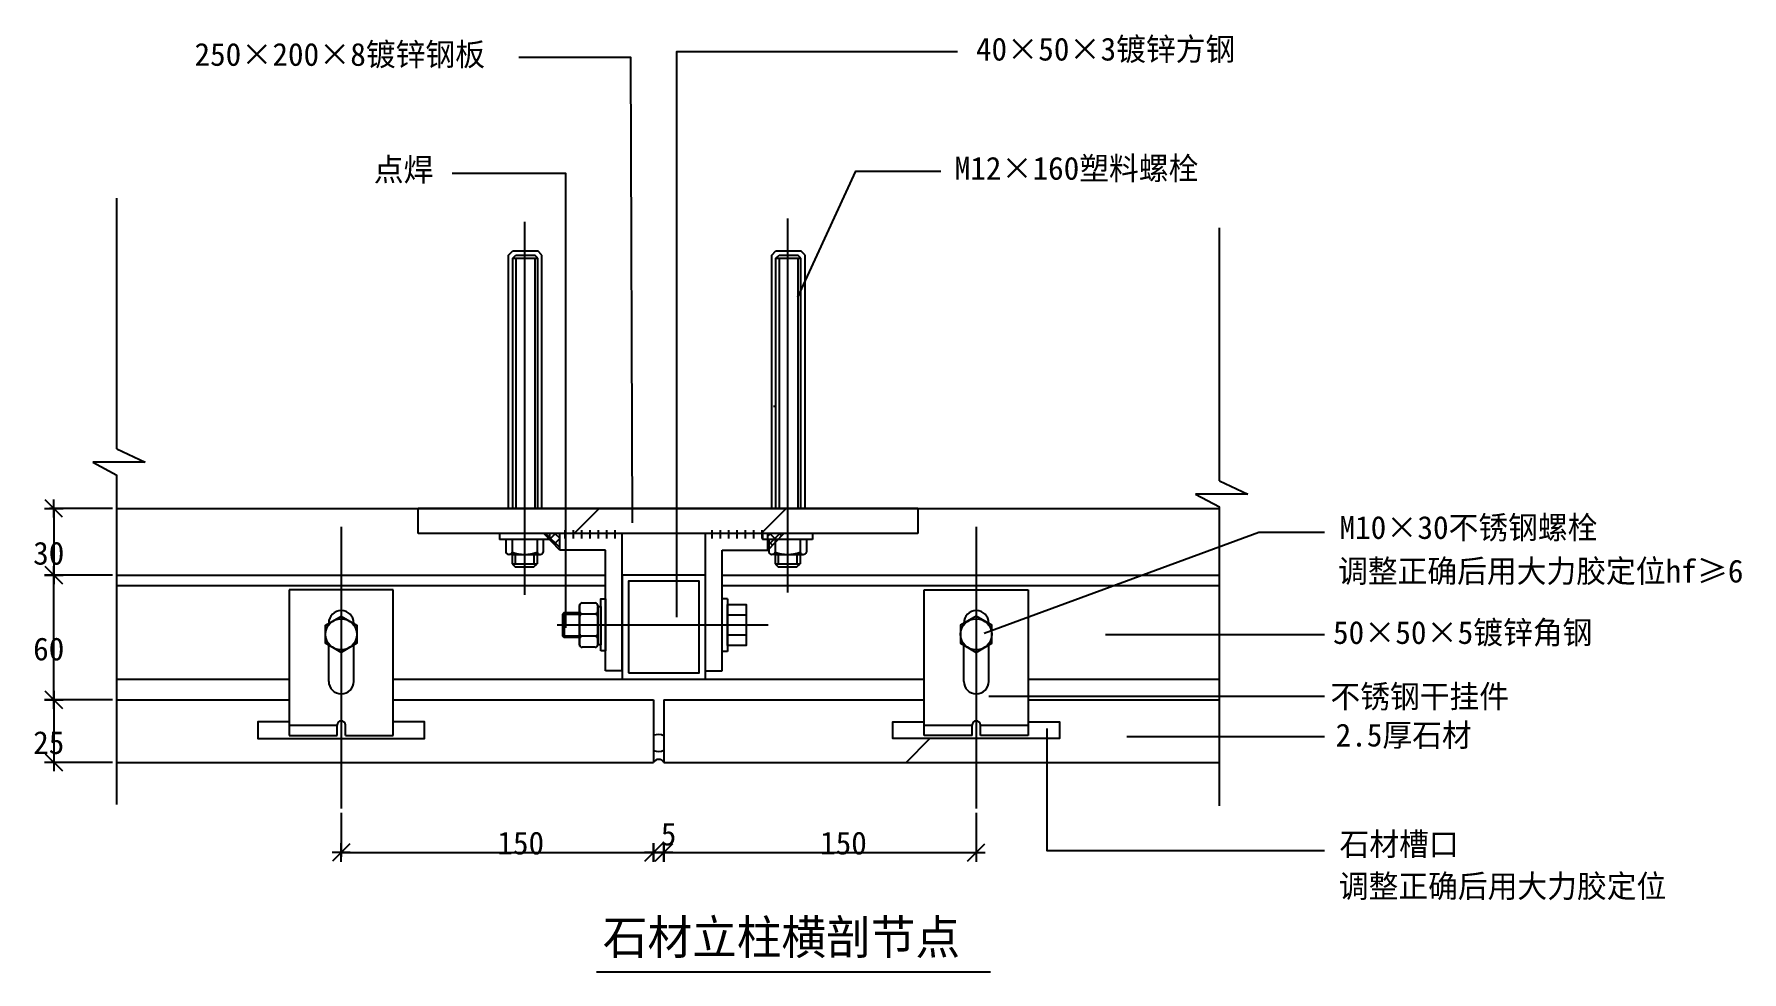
# Model space of a CAD drawing. Header units: metres. Extents: x -3313 to 4000, y 1266 to 2602.
# Drawn here: x 3180 to 4000, y 2151 to 2602 of the extents above; entities that cross this region are included whole.
import ezdxf

# ---------------------------------------------------------------- set-up
doc = ezdxf.new("R2010")
doc.units = ezdxf.units.M
for name, color, linetype in [('2', 2, 'Continuous'), ('3', 5, 'Continuous'), ('4', 4, 'Continuous'), ('7', 7, 'Continuous'), ('BH', 3, 'Continuous'), ('Dim', 3, 'Continuous'), ('TEXT', 7, 'Continuous'), ('ZJSY-CC155-D10', 7, 'Continuous')]:
    doc.layers.add(name, color=color, linetype=linetype)

# ---------------------------------------------------------------- blocks, each defined once
blk = doc.blocks.new('_ArchTick')
for p, q in [((-0.52, 0), (0.52, 0)), ((0, 0.54), (0, -0.54))]:
    blk.add_line(p, q)
at = {"color": 0, "linetype": 'ByBlock'}
blk.add_lwpolyline([(-0.5, -0.5), (0.5, 0.5)], dxfattribs=at)

msp = doc.modelspace()

# ---------------------------------------------------------------- hatches: boundary and pattern name
h = msp.add_hatch()
h.set_pattern_fill('AR-SAND', scale=2)
h.paths.add_polyline_path([(3410.11, 2494.23), (3411.61, 2495.73), (3420.61, 2495.73), (3422.11, 2494.23), (3422.11, 2377.73), (3424.11, 2377.73), (3424.11, 2495.73), (3422.11, 2497.73), (3410.11, 2497.73), (3408.11, 2495.73), (3408.11, 2377.73), (3410.11, 2377.73)])
h = msp.add_hatch()
h.set_pattern_fill('AR-SAND', scale=2)
h.paths.add_polyline_path([(3536.46, 2494.23), (3537.96, 2495.73), (3546.96, 2495.73), (3548.46, 2494.23), (3548.46, 2377.73), (3550.46, 2377.73), (3550.46, 2495.73), (3548.46, 2497.73), (3536.46, 2497.73), (3534.46, 2495.73), (3534.46, 2377.73), (3536.46, 2377.73)])
at = {"layer": 'BH'}
h = msp.add_hatch(dxfattribs=at)
h.set_pattern_fill('AR-CONC', scale=25)
h.paths.add_polyline_path([(3219.91, 2490.04), (3219.91, 2361.97), (3364.69, 2361.97), (3364.69, 2373.97), (3604.69, 2373.97), (3604.69, 2361.97), (3749.48, 2361.97), (3749.48, 2490.04)])
h = msp.add_hatch(dxfattribs=at)
h.set_pattern_fill('ANSI31', scale=400)
h.paths.add_polyline_path([(3604.69, 2373.97), (3604.69, 2361.97), (3749.48, 2361.97), (3749.48, 2490.04), (3219.91, 2490.04), (3219.91, 2361.97), (3364.69, 2361.97), (3364.69, 2373.97)])
h = msp.add_hatch(dxfattribs=at)
h.set_pattern_fill('ANSI32', scale=20)
h.paths.add_polyline_path([(3384.69, 2373.97), (3584.69, 2373.97), (3584.69, 2361.97), (3384.69, 2361.97)])
h.paths.add_polyline_path([(3364.69, 2373.97), (3384.69, 2373.97), (3384.69, 2361.97), (3364.69, 2361.97)])
h.paths.add_polyline_path([(3584.69, 2373.97), (3604.69, 2373.97), (3604.69, 2361.97), (3584.69, 2361.97)])
h = msp.add_hatch(dxfattribs=at)
h.set_pattern_fill('ANSI37')
h.paths.add_polyline_path([(3432.62, 2353.97), (3424.99, 2361.97), (3432.62, 2361.97)])
h = msp.add_hatch(dxfattribs=at)
h.set_pattern_fill('ANSI37')
h.paths.add_polyline_path([(3540.22, 2361.97), (3532.59, 2361.97), (3532.59, 2353.97)])
h = msp.add_hatch(dxfattribs=at)
h.set_pattern_fill('ANSI34', scale=100)
h.paths.add_polyline_path([(3352.69, 2281.97), (3352.69, 2271.37), (3367.69, 2271.37), (3367.69, 2263.37), (3327.69, 2263.37), (3327.69, 2251.97), (3477.69, 2251.97), (3477.69, 2281.97)])
h.paths.add_polyline_path([(3219.91, 2281.97), (3219.91, 2251.97), (3327.69, 2251.97), (3327.69, 2263.37), (3287.69, 2263.37), (3287.69, 2271.37), (3302.69, 2271.37), (3302.69, 2281.97)])
h.paths.add_polyline_path([(3632.69, 2251.97), (3632.69, 2263.37), (3592.69, 2263.37), (3592.69, 2271.37), (3607.69, 2271.37), (3607.69, 2281.97), (3482.69, 2281.97), (3482.69, 2251.97)])
h.paths.add_polyline_path([(3749.48, 2251.97), (3749.48, 2281.97), (3657.69, 2281.97), (3657.69, 2271.37), (3672.69, 2271.37), (3672.69, 2263.37), (3632.69, 2263.37), (3632.69, 2251.97)])
h = msp.add_hatch(dxfattribs=at)
h.set_pattern_fill('HEX', scale=5)
h.paths.add_polyline_path([(3482.69, 2264.72, 0.19), (3477.69, 2264.95), (3477.69, 2257.6, 0.19), (3482.69, 2257.75)])
h = msp.add_hatch(dxfattribs=at)
h.set_pattern_fill('AR-SAND')
h.paths.add_polyline_path([(3482.69, 2251.97), (3482.69, 2257.75, -0.19), (3477.69, 2257.6), (3477.69, 2251.97, -0.57)])
h = msp.add_hatch(dxfattribs=at)
h.set_pattern_fill('AR-SAND', scale=0.5)
h.paths.add_polyline_path([(3482.69, 2251.97), (3482.69, 2257.75, -0.19), (3477.69, 2257.6), (3477.69, 2251.97, -0.57)])

# ---------------------------------------------------------------- linework, layer by layer
for p, q in [((3408.11, 2495.73, -685.71), (3410.11, 2497.73, -685.71)), ((3408.11, 2373.97, -685.71), (3408.11, 2495.73, -685.71)), ((3410.11, 2497.73, -685.71), (3422.11, 2497.73, -685.71)), ((3410.11, 2494.23, -685.71), (3411.61, 2495.73, -685.71)), ((3410.11, 2373.97, -685.71), (3410.11, 2494.23, -685.71)), ((3410.11, 2494.23, -685.71), (3422.11, 2494.23, -685.71)), ((3411.61, 2495.73, -685.71), (3420.61, 2495.73, -685.71)), ((3411.61, 2494.23, -685.71), (3411.61, 2373.97, -685.71)), ((3422.11, 2494.23, -685.71), (3420.61, 2495.73, -685.71)), ((3420.61, 2494.23, -685.71), (3420.61, 2373.97, -685.71)), ((3424.11, 2495.73, -685.71), (3422.11, 2497.73, -685.71)), ((3422.11, 2373.97, -685.71), (3422.11, 2494.23, -685.71)), ((3424.11, 2373.97, -685.71), (3424.11, 2495.73, -685.71)), ((3534.46, 2495.73, -685.71), (3536.46, 2497.73, -685.71)), ((3534.46, 2373.97, -685.71), (3534.46, 2495.73, -685.71)), ((3536.46, 2497.73, -685.71), (3548.46, 2497.73, -685.71)), ((3536.46, 2494.23, -685.71), (3537.96, 2495.73, -685.71)), ((3536.46, 2494.23, -685.71), (3548.46, 2494.23, -685.71)), ((3536.46, 2373.97, -685.71), (3536.46, 2494.23, -685.71)), ((3537.96, 2495.73, -685.71), (3546.96, 2495.73, -685.71)), ((3537.96, 2494.23, -685.71), (3537.96, 2373.97, -685.71)), ((3548.46, 2494.23, -685.71), (3546.96, 2495.73, -685.71)), ((3546.96, 2494.23, -685.71), (3546.96, 2373.97, -685.71)), ((3550.46, 2495.73, -685.71), (3548.46, 2497.73, -685.71)), ((3548.46, 2373.97, -685.71), (3548.46, 2494.23, -685.71)), ((3550.46, 2373.97, -685.71), (3550.46, 2495.73, -685.71)), ((3217.9, 2373.97), (3187.61, 2373.97)), ((3189.61, 2373.97), (3189.61, 2341.97)), ((3403.74, 2361.97, -685.71), (3403.74, 2358.97, -685.71)), ((3427.74, 2361.97, -685.71), (3403.74, 2361.97, -685.71)), ((3427.74, 2358.97, -685.71), (3403.74, 2358.97, -685.71)), ((3406.74, 2358.97, -685.71), (3406.74, 2352.97, -685.71)), ((3409.74, 2358.97, -685.71), (3409.74, 2347.42, -685.71)), ((3421.74, 2358.97, -685.71), (3421.74, 2347.42, -685.71)), ((3424.74, 2358.97, -685.71), (3424.74, 2352.97, -685.71)), ((3427.74, 2361.97, -685.71), (3427.74, 2358.97, -685.71)), ((3554.09, 2361.97, -685.71), (3530.09, 2361.97, -685.71)), ((3530.09, 2361.97, -685.71), (3530.09, 2358.97, -685.71)), ((3554.09, 2358.97, -685.71), (3530.09, 2358.97, -685.71)), ((3533.09, 2358.97, -685.71), (3533.09, 2352.97, -685.71)), ((3536.09, 2358.97, -685.71), (3536.09, 2347.42, -685.71)), ((3548.09, 2358.97, -685.71), (3548.09, 2347.42, -685.71)), ((3551.09, 2358.97, -685.71), (3551.09, 2352.97, -685.71)), ((3554.09, 2361.97, -685.71), (3554.09, 2358.97, -685.71)), ((3409.74, 2351.92, -685.71), (3408.24, 2351.92, -685.71)), ((3409.74, 2351.92, -685.71), (3423.24, 2351.92, -685.71)), ((3409.74, 2351.92, -685.71), (3421.74, 2351.92, -685.71)), ((3409.74, 2347.42, -685.71), (3421.74, 2347.42, -685.71)), ((3409.74, 2347.42, -685.71), (3411.24, 2345.92, -685.71)), ((3411.24, 2351.92, -685.71), (3411.24, 2347.42, -685.71)), ((3411.24, 2345.92, -685.71), (3420.24, 2345.92, -685.71)), ((3420.24, 2351.92, -685.71), (3420.24, 2347.42, -685.71)), ((3420.24, 2345.92, -685.71), (3421.74, 2347.42, -685.71)), ((3536.09, 2351.92, -685.71), (3534.59, 2351.92, -685.71)), ((3536.09, 2351.92, -685.71), (3548.09, 2351.92, -685.71)), ((3536.09, 2351.92, -685.71), (3549.59, 2351.92, -685.71)), ((3536.09, 2347.42, -685.71), (3537.59, 2345.92, -685.71)), ((3536.09, 2347.42, -685.71), (3548.09, 2347.42, -685.71)), ((3537.59, 2351.92, -685.71), (3537.59, 2347.42, -685.71)), ((3537.59, 2345.92, -685.71), (3546.59, 2345.92, -685.71)), ((3546.59, 2351.92, -685.71), (3546.59, 2347.42, -685.71)), ((3546.59, 2345.92, -685.71), (3548.09, 2347.42, -685.71)), ((3217.91, 2341.97), (3187.61, 2341.97)), ((3217.9, 2341.97), (3187.61, 2341.97)), ((3189.61, 2281.97), (3189.61, 2341.97)), ((3217.91, 2281.97), (3187.61, 2281.97)), ((3217.91, 2281.97), (3187.61, 2281.97)), ((3189.61, 2281.97), (3189.61, 2251.97)), ((3217.91, 2251.97), (3187.61, 2251.97)), ((3450.38, 2151.3), (3639.61, 2151.3))]:
    msp.add_line(p, q)
for points in [[(3462.61, 2291.97), (3502.61, 2291.97), (3502.61, 2341.97), (3462.61, 2341.97)], [(3465.61, 2294.97), (3499.61, 2294.97), (3499.61, 2338.97), (3465.61, 2338.97)]]:
    msp.add_lwpolyline(points, close=True)
for centre, radius, start, end in [((3408.24, 2353.51, -685.71), 1.6, 200.02, 339.98), ((3415.74, 2369.58, -685.71), 17.67, 250.15, 289.85), ((3423.24, 2353.51, -685.71), 1.6, 200.02, 339.98), ((3534.59, 2353.51, -685.71), 1.6, 200.02, 339.98), ((3542.09, 2369.58, -685.71), 17.67, 250.15, 289.85), ((3549.59, 2353.51, -685.71), 1.6, 200.02, 339.98)]:
    msp.add_arc(centre, radius, start, end)
at = {"layer": '2'}
msp.add_line((3219.9, 2373.97, -685.71), (3749.46, 2373.97, -685.71), dxfattribs=at)
at = {"layer": '3'}
for p, q in [((3219.89, 2402.59), (3219.91, 2523.07, -685.71)), ((3749.48, 2387.26), (3749.48, 2508.88, -685.71)), ((3219.91, 2231.79, -685.71), (3219.91, 2390)), ((3749.48, 2231.07, -685.71), (3749.48, 2374.67)), ((3219.91, 2336.97, -685.71), (3454.62, 2336.97, -685.71)), ((3510.59, 2336.97, -685.71), (3749.48, 2336.97, -685.71)), ((3513.22, 2330.6, -685.71), (3510.59, 2330.6, -685.71)), ((3513.22, 2330.6, -685.71), (3513.22, 2308.63, -685.71)), ((3433.99, 2323.18, -685.71), (3442.18, 2323.18, -685.71)), ((3434.74, 2323.93, -685.71), (3442.18, 2323.93, -685.71)), ((3442.18, 2327.92, -685.71), (3442.18, 2308.42, -685.71)), ((3442.18, 2308.42, -685.71), (3442.18, 2327.37, -685.71)), ((3443.36, 2328.54, -685.71), (3449.74, 2328.54, -685.71)), ((3449.72, 2323.25, -685.71), (3443.38, 2323.25, -685.71)), ((3450.92, 2327.37, -685.71), (3450.92, 2308.42, -685.71)), ((3450.92, 2311.82, -685.71), (3450.92, 2323.93, -685.71)), ((3522.16, 2322.71, -685.71), (3513.22, 2322.71, -685.71)), ((3522.16, 2313.15, -685.71), (3513.22, 2313.15, -685.71)), ((3442.18, 2312.68, -685.71), (3433.99, 2312.68, -685.71)), ((3442.18, 2311.93, -685.71), (3434.74, 2311.93, -685.71)), ((3442.18, 2308.42, -685.71), (3442.18, 2307.79, -685.71)), ((3449.74, 2307.25, -685.71), (3443.36, 2307.25, -685.71)), ((3449.72, 2312.54, -685.71), (3443.38, 2312.54, -685.71)), ((3513.22, 2305.26, -685.71), (3510.59, 2305.26, -685.71)), ((3513.22, 2308.63, -685.71), (3513.22, 2305.26, -685.71)), ((3634.69, 2269.87, -685.71), (3657.69, 2269.87, -685.71))]:
    msp.add_line(p, q, dxfattribs=at)
for points in [[(3452.38, 2305.49), (3452.38, 2330.46), (3454.62, 2330.46), (3454.62, 2305.49)], [(3450.92, 2308.42), (3450.92, 2326.88), (3452.38, 2326.88), (3452.38, 2308.42)], [(3513.22, 2308.07), (3513.22, 2327.79), (3522.16, 2327.79), (3522.16, 2308.07)]]:
    msp.add_lwpolyline(points, close=True, dxfattribs=at)
for centre, radius, start, end in [((3443.89, 2324.98, -685.71), 1.81, 199.12, 253.68), ((3443.89, 2321.51, -685.71), 1.81, 106.32, 160.88), ((3443.36, 2327.37, -685.71), 1.17, 90, 180), ((3449.21, 2324.98, -685.71), 1.81, 286.32, 340.88), ((3449.21, 2321.51, -685.71), 1.81, 19.12, 73.68), ((3449.74, 2327.37, -685.71), 1.17, 0, 90), ((3443.89, 2314.28, -685.71), 1.81, 199.12, 253.68), ((3449.21, 2314.28, -685.71), 1.81, 286.32, 340.88), ((3443.89, 2310.81, -685.71), 1.81, 106.32, 160.88), ((3443.36, 2308.42, -685.71), 1.17, 180, 270), ((3449.21, 2310.81, -685.71), 1.81, 19.12, 73.68), ((3449.74, 2308.42, -685.71), 1.17, 270, 0)]:
    msp.add_arc(centre, radius, start, end, dxfattribs=at)
at = {"layer": '4'}
for p, q in [((3364.69, 2361.97, -685.71), (3364.69, 2373.97, -685.71)), ((3604.69, 2373.97, -685.71), (3604.69, 2361.97, -685.71)), ((3604.69, 2361.97, -685.71), (3364.69, 2361.97, -685.71)), ((3432.62, 2353.97, -685.71), (3432.62, 2361.97, -685.71)), ((3454.62, 2353.97, -685.71), (3432.62, 2353.97, -685.71)), ((3454.62, 2295.99, -685.71), (3454.62, 2353.97, -685.71)), ((3462.62, 2295.99, -685.71), (3462.62, 2361.97, -685.71)), ((3502.59, 2295.99, -685.71), (3502.59, 2361.97, -685.71)), ((3510.59, 2295.99, -685.71), (3510.59, 2353.97, -685.71)), ((3510.59, 2353.97, -685.71), (3532.59, 2353.97, -685.71)), ((3532.59, 2353.97, -685.71), (3532.59, 2361.97, -685.71)), ((3219.91, 2341.97, -685.71), (3454.62, 2341.97, -685.71)), ((3510.59, 2341.97, -685.71), (3749.48, 2341.97, -685.71)), ((3352.69, 2334.87, -685.71), (3302.69, 2334.87, -685.71)), ((3302.69, 2334.87, -685.71), (3302.69, 2264.87, -685.71)), ((3352.69, 2264.87, -685.71), (3352.69, 2334.87, -685.71)), ((3607.69, 2264.87, -685.71), (3607.69, 2334.87, -685.71)), ((3607.69, 2334.87, -685.71), (3657.69, 2334.87, -685.71)), ((3657.69, 2334.87, -685.71), (3657.69, 2264.87, -685.71)), ((3219.91, 2291.97, -685.71), (3302.69, 2291.97, -685.71)), ((3352.69, 2291.97, -685.71), (3607.69, 2291.97, -685.71)), ((3462.62, 2295.99, -685.71), (3454.62, 2295.99, -685.71)), ((3502.59, 2295.99, -685.71), (3510.59, 2295.99, -685.71)), ((3657.69, 2291.97, -685.71), (3749.48, 2291.97, -685.71)), ((3219.91, 2281.97, -685.71), (3302.69, 2281.97, -685.71)), ((3352.69, 2281.97, -685.71), (3477.69, 2281.97, -685.71)), ((3477.69, 2281.97, -685.71), (3477.69, 2251.97, -685.71)), ((3482.69, 2281.97, -685.71), (3482.69, 2251.97, -685.71)), ((3482.69, 2281.97, -685.71), (3607.69, 2281.97, -685.71)), ((3657.69, 2281.97, -685.71), (3749.48, 2281.97, -685.71)), ((3302.69, 2264.87, -685.71), (3325.69, 2264.87, -685.71)), ((3325.69, 2264.87, -685.71), (3325.69, 2269.87, -685.71)), ((3329.69, 2264.87, -685.71), (3329.69, 2269.87, -685.71)), ((3329.69, 2264.87, -685.71), (3352.69, 2264.87, -685.71)), ((3630.69, 2264.87, -685.71), (3607.69, 2264.87, -685.71)), ((3630.69, 2264.87, -685.71), (3630.69, 2269.87, -685.71)), ((3634.69, 2264.87, -685.71), (3634.69, 2269.87, -685.71)), ((3657.69, 2264.87, -685.71), (3634.69, 2264.87, -685.71)), ((3219.91, 2251.97, -685.71), (3477.69, 2251.97, -685.71)), ((3482.69, 2251.97, -685.71), (3749.48, 2251.97, -685.71))]:
    msp.add_line(p, q, dxfattribs=at)
msp.add_circle((3327.69, 2313.49, -685.71), 7.5, dxfattribs=at)
for centre in [(3327.69, 2269.87, -685.71), (3632.69, 2269.87, -685.71)]:
    msp.add_arc(centre, 2, 0, 180, dxfattribs=at)
at = {"layer": '7'}
for p, q in [((3321.69, 2318.69, -685.71), (3321.69, 2318.87, -685.71)), ((3333.69, 2318.69, -685.71), (3333.69, 2318.87, -685.71)), ((3626.69, 2318.69, -685.71), (3626.69, 2318.87, -685.71)), ((3638.69, 2318.69, -685.71), (3638.69, 2318.87, -685.71)), ((3321.69, 2290.87, -685.71), (3321.69, 2308.3, -685.71)), ((3333.69, 2290.87, -685.71), (3333.69, 2308.3, -685.71)), ((3626.69, 2290.87, -685.71), (3626.69, 2308.3, -685.71)), ((3638.69, 2290.87, -685.71), (3638.69, 2308.3, -685.71)), ((3302.69, 2269.87, -685.71), (3325.69, 2269.87, -685.71)), ((3607.69, 2269.87, -685.71), (3630.69, 2269.87, -685.71))]:
    msp.add_line(p, q, dxfattribs=at)
for points in [[(3327.69, 2322.15), (3335.19, 2317.82), (3335.19, 2309.16), (3327.69, 2304.83), (3320.19, 2309.16), (3320.19, 2317.82)], [(3632.69, 2322.15), (3625.19, 2317.82), (3625.19, 2309.16), (3632.69, 2304.83), (3640.19, 2309.16), (3640.19, 2317.82)]]:
    msp.add_lwpolyline(points, close=True, dxfattribs=at)
for points in [[(3302.69, 2271.37), (3287.69, 2271.37), (3287.69, 2263.37), (3367.69, 2263.37), (3367.69, 2271.37), (3352.69, 2271.37)], [(3657.69, 2271.37), (3672.69, 2271.37), (3672.69, 2263.37), (3592.69, 2263.37), (3592.69, 2271.37), (3607.69, 2271.37)]]:
    msp.add_lwpolyline(points, dxfattribs=at)
msp.add_circle((3632.69, 2313.49, -685.71), 7.5, dxfattribs=at)
for centre, start, end in [((3327.69, 2318.87, -685.71), 0, 180), ((3632.69, 2318.87, -685.71), 0, 180), ((3327.69, 2290.87, -685.71), 180, 0), ((3632.69, 2290.87, -685.71), 180, 0)]:
    msp.add_arc(centre, 6, start, end, dxfattribs=at)
at = {"layer": 'BH'}
for p, q in [((3415.74, 2511.74, -685.71), (3415.74, 2332.4, -685.71)), ((3542.09, 2513.23, -685.71), (3542.09, 2333.55, -685.71)), ((3604.69, 2373.97, -685.71), (3364.69, 2373.97, -685.71)), ((3327.69, 2365.06, -685.71), (3327.69, 2229.79, -685.71)), ((3435.31, 2359.45, -685.71), (3435.31, 2363.58, -685.71)), ((3439.31, 2359.45, -685.71), (3439.31, 2363.58, -685.71)), ((3443.31, 2359.45, -685.71), (3443.31, 2363.58, -685.71)), ((3447.31, 2359.45, -685.71), (3447.31, 2363.58, -685.71)), ((3451.31, 2359.45, -685.71), (3451.31, 2363.58, -685.71)), ((3455.31, 2359.45, -685.71), (3455.31, 2363.58, -685.71)), ((3459.31, 2359.45, -685.71), (3459.31, 2363.58, -685.71)), ((3505.9, 2359.45, -685.71), (3505.9, 2363.58, -685.71)), ((3509.9, 2359.45, -685.71), (3509.9, 2363.58, -685.71)), ((3513.9, 2359.45, -685.71), (3513.9, 2363.58, -685.71)), ((3517.9, 2359.45, -685.71), (3517.9, 2363.58, -685.71)), ((3521.9, 2359.45, -685.71), (3521.9, 2363.58, -685.71)), ((3525.9, 2359.45, -685.71), (3525.9, 2363.58, -685.71)), ((3529.9, 2359.45, -685.71), (3529.9, 2363.58, -685.71)), ((3632.69, 2365.06, -685.71), (3632.69, 2229.79, -685.71)), ((3432.62, 2353.97, -685.71), (3424.99, 2361.97, -685.71)), ((3532.59, 2353.97, -685.71), (3540.22, 2361.97, -685.71)), ((3434.74, 2323.93, -685.71), (3433.99, 2323.18, -685.71)), ((3433.99, 2323.18, -685.71), (3433.99, 2312.68, -685.71)), ((3434.74, 2323.93, -685.71), (3434.74, 2311.93, -685.71)), ((3532.71, 2317.93, -685.71), (3431.47, 2317.93, -685.71)), ((3433.99, 2312.68, -685.71), (3434.74, 2311.93, -685.71))]:
    msp.add_line(p, q, dxfattribs=at)
for centre, radius, start, end in [((3479.9, 2258.6), 6.73, 65.54, 109.23), ((3480.01, 2263.92), 6.73, 249.84, 293.5), ((3480.19, 2250.51, -685.71), 2.89, 30.24, 149.76)]:
    msp.add_arc(centre, radius, start, end, dxfattribs=at)
at = {"layer": 'Dim'}
for p, q in [((3327.69, 2227.65, -685.71), (3327.69, 2206.59, -685.71)), ((3632.69, 2227.65, -685.71), (3632.69, 2206.59, -685.71)), ((3327.69, 2208.59, -685.71), (3477.69, 2208.59, -685.71)), ((3477.69, 2208.59, -685.71), (3482.69, 2208.59, -685.71)), ((3482.69, 2208.59, -685.71), (3632.69, 2208.59, -685.71))]:
    msp.add_line(p, q, dxfattribs=at)
for points in [[(3488.93, 2321.67), (3488.93, 2593.48), (3623.62, 2593.48)], [(3467.55, 2367.03), (3466.76, 2590.68), (3413.08, 2590.68)], [(3435.57, 2316.64), (3435.57, 2534.92), (3380.94, 2534.92)], [(3546.94, 2475.51), (3574.91, 2536.11), (3615.69, 2536.11)], [(3636.47, 2314.12), (3768.38, 2362.61), (3799.97, 2362.61)], [(3694.7, 2313.37), (3799.97, 2313.37)], [(3638.69, 2283.81), (3799.97, 2283.81)], [(3666.63, 2268.17), (3666.63, 2209.56), (3799.97, 2209.56)], [(3705.08, 2264.39), (3799.97, 2264.39)]]:
    msp.add_lwpolyline(points, dxfattribs=at)
at = {"layer": 'ZJSY-CC155-D10'}
for p, q in [((3208.36, 2396.25), (3219.91, 2390)), ((3220.93, 2396.25), (3208.36, 2396.25)), ((3219.89, 2402.59), (3233.49, 2396.25)), ((3233.49, 2396.25), (3220.93, 2396.25)), ((3749.48, 2387.26), (3763.12, 2380.91)), ((3737.99, 2380.91), (3749.48, 2374.67)), ((3750.56, 2380.91), (3737.99, 2380.91)), ((3763.12, 2380.91), (3750.56, 2380.91))]:
    msp.add_line(p, q, dxfattribs=at)

# ---------------------------------------------------------------- block references
at = {"xscale": 8.3, "yscale": 8.3, "zscale": 8.3}
for p, rotation in [((3189.61, 2373.97), 90), ((3189.61, 2341.97), 90), ((3189.61, 2341.97), 270), ((3189.61, 2281.97), 270), ((3189.61, 2281.97), 90), ((3189.61, 2251.97), 270)]:
    msp.add_blockref('_ArchTick', p, dxfattribs=dict(at, rotation=rotation))
at = {"layer": 'Dim', "xscale": 8.3, "yscale": 8.3, "zscale": 8.3, "rotation": 180}
for p in [(3327.69, 2208.59, -685.71), (3477.69, 2208.59, -685.71), (3482.69, 2208.59, -685.71)]:
    msp.add_blockref('_ArchTick', p, dxfattribs=at)
at = {"layer": 'Dim', "xscale": 8.3, "yscale": 8.3, "zscale": 8.3}
for p in [(3477.69, 2208.59, -685.71), (3482.69, 2208.59, -685.71), (3632.69, 2208.59, -685.71)]:
    msp.add_blockref('_ArchTick', p, dxfattribs=at)

# ---------------------------------------------------------------- texts
msp.add_text('石材立柱横剖节点', height=16.5).set_placement((3453.33, 2159.72, 2.06))
at = {"char_height": 11, "attachment_point": 1}
for s, insert in [('30', (3179.74, 2357.97)), ('60', (3179.74, 2311.97)), ('25', (3179.74, 2266.97))]:
    msp.add_mtext(s, dxfattribs=dict(at, insert=insert))
at = {"layer": 'Dim', "char_height": 11, "attachment_point": 1}
for s, insert in [('5', (3481.18, 2223.05, -685.71)), ('150', (3402.69, 2218.72, -685.71)), ('150', (3557.69, 2218.72, -685.71))]:
    msp.add_mtext(s, dxfattribs=dict(at, insert=insert))
at = {"layer": 'TEXT'}
for s, p in [('40×50×3镀锌方钢', (3632.53, 2589.18)), (' 250×200×8镀锌钢板', (3249.74, 2586.65)), ('点焊', (3343.36, 2531.28)), ('M12×160塑料螺栓', (3622.3, 2531.92)), ('M10×30不锈钢螺栓', (3807.16, 2359.32)), ('调整正确后用大力胶定位hf≥6', (3806.44, 2338.38)), ('50×50×5镀锌角钢', (3804.04, 2308.86)), ('不锈钢干挂件', (3802.8, 2278.12)), ('2.5厚石材', (3805.3, 2259.58)), ('石材槽口', (3807.18, 2207.18)), ('调整正确后用大力胶定位', (3806.8, 2186.99))]:
    msp.add_text(s, height=11, dxfattribs=at).set_placement(p)

doc.saveas('drawing.dxf')
